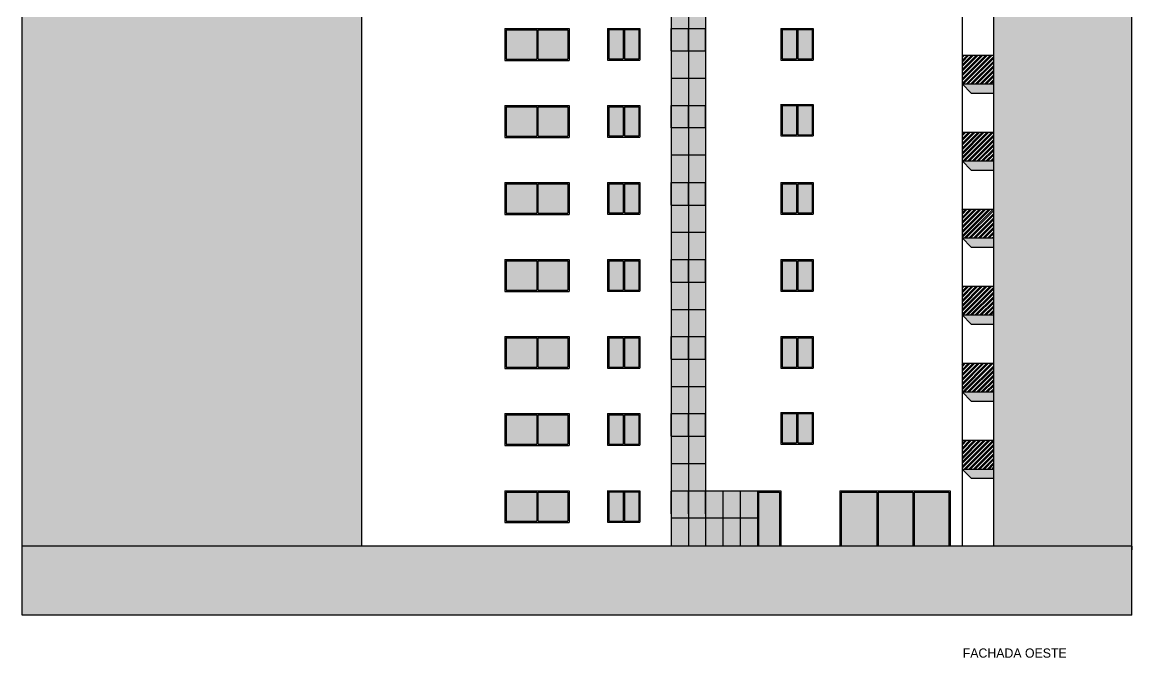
# Model space of a CAD drawing. Header units: millimetres. Extents: x 935 to 1399, y 512 to 900.
# Drawn here: x 1029.35 to 1071.85, y 644.11 to 668.45 of the extents above; entities that cross this region are included whole.
import ezdxf

# ---------------------------------------------------------------- set-up
doc = ezdxf.new("R2010")
doc.units = ezdxf.units.MM
doc.layers.add('JANELAS', color=5, linetype='Continuous')

msp = doc.modelspace()

# ---------------------------------------------------------------- hatches: boundary and pattern name
for color, points in [(254, [(1071.8536, 690.0813), (1029.3536, 690.0813), (1029.3536, 648.39536), (1042.3536, 648.39536), (1042.3536, 681.61975), (1041.1536, 681.61975), (1041.1536, 682.81975), (1042.3536, 682.81975), (1051.2186, 682.81975), (1051.2186, 683.58756), (1056.4886, 683.58756), (1056.4886, 682.81975), (1058.8036, 682.81975), (1066.5536, 682.81975), (1066.5536, 681.61975), (1066.5536, 678.98756), (1066.5536, 677.88756), (1066.5536, 676.03756), (1066.5536, 674.93756), (1066.5536, 673.08756), (1066.5536, 671.98756), (1066.5536, 670.13756), (1066.5536, 669.03756), (1066.5536, 667.18756), (1066.5536, 666.08756), (1066.5536, 664.23756), (1066.5536, 663.13756), (1066.5536, 661.28756), (1066.5536, 660.18756), (1066.5536, 658.33756), (1066.5536, 657.23756), (1066.5536, 655.38756), (1066.5536, 654.28756), (1066.5536, 652.43756), (1066.5536, 651.33756), (1066.5536, 648.39536), (1071.8536, 648.39536)]), (253, [(1071.8536, 648.39536), (1029.3536, 648.39536), (1029.3536, 645.73756), (1071.8536, 645.73756)])]:
    msp.add_hatch(color=color).paths.add_polyline_path(points)
h = msp.add_hatch(color=254)
h.paths.add_polyline_path([(1049.0621, 679.95756), (1047.8886, 679.95756), (1047.8886, 678.83756), (1049.0621, 678.83756)])
h.paths.add_polyline_path([(1050.25321, 679.95756), (1049.1071, 679.95756), (1049.1071, 678.83756), (1050.25321, 678.83756)])
h.paths.add_polyline_path([(1052.36786, 679.96256), (1051.81986, 679.96256), (1051.81986, 678.84256), (1052.36786, 678.84256)])
h.paths.add_polyline_path([(1052.96586, 679.96256), (1052.41786, 679.96256), (1052.41786, 678.84256), (1052.96586, 678.84256)])
h.paths.add_polyline_path([(1054.87086, 680.00756), (1054.21086, 680.00756), (1054.21086, 679.14756), (1054.87086, 679.14756)])
h.paths.add_polyline_path([(1055.53086, 680.00756), (1054.87086, 680.00756), (1054.87086, 679.14756), (1055.53086, 679.14756)])
h.paths.add_polyline_path([(1054.87086, 679.14756), (1054.21086, 679.14756), (1054.21086, 678.10256), (1054.87086, 678.10256)])
h.paths.add_polyline_path([(1055.53086, 679.14756), (1054.87086, 679.14756), (1054.87086, 678.10256), (1055.53086, 678.10256)])
h.paths.add_polyline_path([(1054.87086, 678.10256), (1054.21086, 678.10256), (1054.21086, 677.05756), (1054.87086, 677.05756)])
h.paths.add_polyline_path([(1055.53086, 678.10256), (1054.87086, 678.10256), (1054.87086, 677.05756), (1055.53086, 677.05756)])
h.paths.add_polyline_path([(1054.87086, 677.05756), (1054.21086, 677.05756), (1054.21086, 676.19756), (1054.87086, 676.19756)])
h.paths.add_polyline_path([(1055.53086, 677.05756), (1054.87086, 677.05756), (1054.87086, 676.19756), (1055.53086, 676.19756)])
h.paths.add_polyline_path([(1054.87086, 676.19756), (1054.21086, 676.19756), (1054.21086, 675.15256), (1054.87086, 675.15256)])
h.paths.add_polyline_path([(1055.53086, 676.19756), (1054.87086, 676.19756), (1054.87086, 675.15256), (1055.53086, 675.15256)])
h.paths.add_polyline_path([(1054.87086, 675.15256), (1054.21086, 675.15256), (1054.21086, 674.10756), (1054.87086, 674.10756)])
h.paths.add_polyline_path([(1055.53086, 675.15256), (1054.87086, 675.15256), (1054.87086, 674.10756), (1055.53086, 674.10756)])
h.paths.add_polyline_path([(1054.87086, 674.10756), (1054.21086, 674.10756), (1054.21086, 673.24756), (1054.87086, 673.24756)])
h.paths.add_polyline_path([(1055.53086, 674.10756), (1054.87086, 674.10756), (1054.87086, 673.24756), (1055.53086, 673.24756)])
h.paths.add_polyline_path([(1054.87086, 673.24756), (1054.21086, 673.24756), (1054.21086, 672.20756), (1054.87086, 672.20756)])
h.paths.add_polyline_path([(1055.53086, 673.24756), (1054.87086, 673.24756), (1054.87086, 672.20756), (1055.53086, 672.20756)])
h.paths.add_polyline_path([(1054.87086, 672.20756), (1054.21086, 672.20756), (1054.21086, 671.15756), (1054.87086, 671.15756)])
h.paths.add_polyline_path([(1055.53086, 672.20756), (1054.87086, 672.20756), (1054.87086, 671.15756), (1055.53086, 671.15756)])
h.paths.add_polyline_path([(1054.87086, 671.15756), (1054.21086, 671.15756), (1054.21086, 670.29756), (1054.87086, 670.29756)])
h.paths.add_polyline_path([(1055.53086, 671.15756), (1054.87086, 671.15756), (1054.87086, 670.29756), (1055.53086, 670.29756)])
h.paths.add_polyline_path([(1054.87086, 670.29756), (1054.21086, 670.29756), (1054.21086, 669.25256), (1054.87086, 669.25256)])
h.paths.add_polyline_path([(1055.53086, 670.29756), (1054.87086, 670.29756), (1054.87086, 669.25256), (1055.53086, 669.25256)])
h.paths.add_polyline_path([(1054.87086, 669.25256), (1054.21086, 669.25256), (1054.21086, 668.20756), (1054.87086, 668.20756)])
h.paths.add_polyline_path([(1055.53086, 669.25256), (1054.87086, 669.25256), (1054.87086, 668.20756), (1055.53086, 668.20756)])
h.paths.add_polyline_path([(1054.87086, 668.20756), (1054.21086, 668.20756), (1054.21086, 667.34756), (1054.87086, 667.34756)])
h.paths.add_polyline_path([(1055.53086, 668.20756), (1054.87086, 668.20756), (1054.87086, 667.34756), (1055.53086, 667.34756)])
h.paths.add_polyline_path([(1054.87086, 667.34756), (1054.21086, 667.34756), (1054.21086, 666.30256), (1054.87086, 666.30256)])
h.paths.add_polyline_path([(1055.53086, 667.34756), (1054.87086, 667.34756), (1054.87086, 666.30256), (1055.53086, 666.30256)])
h.paths.add_polyline_path([(1054.87086, 666.30256), (1054.21086, 666.30256), (1054.21086, 665.25756), (1054.87086, 665.25756)])
h.paths.add_polyline_path([(1055.53086, 666.30256), (1054.87086, 666.30256), (1054.87086, 665.25756), (1055.53086, 665.25756)])
h.paths.add_polyline_path([(1054.87086, 665.25756), (1054.21086, 665.25756), (1054.21086, 664.39756), (1054.87086, 664.39756)])
h.paths.add_polyline_path([(1055.53086, 665.25756), (1054.87086, 665.25756), (1054.87086, 664.39756), (1055.53086, 664.39756)])
h.paths.add_polyline_path([(1054.87086, 664.39756), (1054.21086, 664.39756), (1054.21086, 663.35256), (1054.87086, 663.35256)])
h.paths.add_polyline_path([(1055.53086, 664.39756), (1054.87086, 664.39756), (1054.87086, 663.35256), (1055.53086, 663.35256)])
h.paths.add_polyline_path([(1054.87086, 663.35256), (1054.21086, 663.35256), (1054.21086, 662.30756), (1054.87086, 662.30756)])
h.paths.add_polyline_path([(1055.53086, 663.35256), (1054.87086, 663.35256), (1054.87086, 662.30756), (1055.53086, 662.30756)])
h.paths.add_polyline_path([(1054.87086, 662.30756), (1054.21086, 662.30756), (1054.21086, 661.44756), (1054.87086, 661.44756)])
h.paths.add_polyline_path([(1055.53086, 662.30756), (1054.87086, 662.30756), (1054.87086, 661.44756), (1055.53086, 661.44756)])
h.paths.add_polyline_path([(1054.87086, 661.44756), (1054.21086, 661.44756), (1054.21086, 660.40256), (1054.87086, 660.40256)])
h.paths.add_polyline_path([(1055.53086, 661.44756), (1054.87086, 661.44756), (1054.87086, 660.40256), (1055.53086, 660.40256)])
h.paths.add_polyline_path([(1054.87086, 660.40256), (1054.21086, 660.40256), (1054.21086, 659.35756), (1054.87086, 659.35756)])
h.paths.add_polyline_path([(1055.53086, 660.40256), (1054.87086, 660.40256), (1054.87086, 659.35756), (1055.53086, 659.35756)])
h.paths.add_polyline_path([(1054.87086, 659.35756), (1054.21086, 659.35756), (1054.21086, 658.49756), (1054.87086, 658.49756)])
h.paths.add_polyline_path([(1055.53086, 659.35756), (1054.87086, 659.35756), (1054.87086, 658.49756), (1055.53086, 658.49756)])
h.paths.add_polyline_path([(1054.87086, 658.49756), (1054.21086, 658.49756), (1054.21086, 657.45256), (1054.87086, 657.45256)])
h.paths.add_polyline_path([(1055.53086, 658.49756), (1054.87086, 658.49756), (1054.87086, 657.45256), (1055.53086, 657.45256)])
h.paths.add_polyline_path([(1054.87086, 657.45256), (1054.21086, 657.45256), (1054.21086, 656.40756), (1054.87086, 656.40756)])
h.paths.add_polyline_path([(1055.53086, 657.45256), (1054.87086, 657.45256), (1054.87086, 656.40756), (1055.53086, 656.40756)])
h.paths.add_polyline_path([(1054.87086, 656.40756), (1054.21086, 656.40756), (1054.21086, 655.54756), (1054.87086, 655.54756)])
h.paths.add_polyline_path([(1055.53086, 656.40756), (1054.87086, 656.40756), (1054.87086, 655.54756), (1055.53086, 655.54756)])
h.paths.add_polyline_path([(1054.87086, 655.54756), (1054.21086, 655.54756), (1054.21086, 654.50256), (1054.87086, 654.50256)])
h.paths.add_polyline_path([(1055.53086, 655.54756), (1054.87086, 655.54756), (1054.87086, 654.50256), (1055.53086, 654.50256)])
h.paths.add_polyline_path([(1054.87086, 654.50256), (1054.21086, 654.50256), (1054.21086, 653.45756), (1054.87086, 653.45756)])
h.paths.add_polyline_path([(1055.53086, 654.50256), (1054.87086, 654.50256), (1054.87086, 653.45756), (1055.53086, 653.45756)])
h.paths.add_polyline_path([(1054.87086, 653.45756), (1054.21086, 653.45756), (1054.21086, 652.59756), (1054.87086, 652.59756)])
h.paths.add_polyline_path([(1055.53086, 653.45756), (1054.87086, 653.45756), (1054.87086, 652.59756), (1055.53086, 652.59756)])
h.paths.add_polyline_path([(1054.87086, 652.59756), (1054.21086, 652.59756), (1054.21086, 651.55256), (1054.87086, 651.55256)])
h.paths.add_polyline_path([(1055.53086, 652.59756), (1054.87086, 652.59756), (1054.87086, 651.55256), (1055.53086, 651.55256)])
h.paths.add_polyline_path([(1054.87086, 651.55256), (1054.21086, 651.55256), (1054.21086, 650.50756), (1054.87086, 650.50756)])
h.paths.add_polyline_path([(1055.53086, 651.55256), (1054.87086, 651.55256), (1054.87086, 650.50756), (1055.53086, 650.50756)])
h.paths.add_polyline_path([(1054.87086, 650.50756), (1054.21086, 650.50756), (1054.21086, 649.46256), (1054.87086, 649.46256)])
h.paths.add_polyline_path([(1055.53086, 650.50756), (1054.87086, 650.50756), (1054.87086, 649.46256), (1055.53086, 649.46256)])
h.paths.add_polyline_path([(1054.87086, 649.46256), (1054.21086, 649.46256), (1054.21086, 648.39536), (1054.87086, 648.39536)])
h.paths.add_polyline_path([(1055.53086, 649.46256), (1054.87086, 649.46256), (1054.87086, 648.39536), (1055.53086, 648.39536)])
h.paths.add_polyline_path([(1056.19086, 650.50756), (1055.53086, 650.50756), (1055.53086, 649.46256), (1056.19086, 649.46256)])
h.paths.add_polyline_path([(1056.85086, 650.50756), (1056.19086, 650.50756), (1056.19086, 649.46256), (1056.85086, 649.46256)])
h.paths.add_polyline_path([(1057.51086, 650.50756), (1056.85086, 650.50756), (1056.85086, 649.46256), (1057.51086, 649.46256)])
h.paths.add_polyline_path([(1057.51086, 649.46256), (1056.85086, 649.46256), (1056.85086, 648.39536), (1057.51086, 648.39536)])
h.paths.add_polyline_path([(1056.85086, 649.46256), (1056.19086, 649.46256), (1056.19086, 648.39536), (1056.85086, 648.39536)])
h.paths.add_polyline_path([(1056.19086, 649.46256), (1055.53086, 649.46256), (1055.53086, 648.39536), (1056.19086, 648.39536)])
h.paths.add_polyline_path([(1058.36086, 650.45756), (1057.56086, 650.45756), (1057.56086, 648.39536), (1058.36086, 648.39536)])
h.paths.add_polyline_path([(1059.00886, 653.45756), (1058.46086, 653.45756), (1058.46086, 652.33756), (1059.00886, 652.33756)])
h.paths.add_polyline_path([(1059.60686, 653.45756), (1059.05886, 653.45756), (1059.05886, 652.33756), (1059.60686, 652.33756)])
h.paths.add_polyline_path([(1059.00886, 656.36256), (1058.46086, 656.36256), (1058.46086, 655.24256), (1059.00886, 655.24256)])
h.paths.add_polyline_path([(1059.60686, 656.36256), (1059.05886, 656.36256), (1059.05886, 655.24256), (1059.60686, 655.24256)])
h.paths.add_polyline_path([(1059.00886, 659.31256), (1058.46086, 659.31256), (1058.46086, 658.19256), (1059.00886, 658.19256)])
h.paths.add_polyline_path([(1059.60686, 659.31256), (1059.05886, 659.31256), (1059.05886, 658.19256), (1059.60686, 658.19256)])
h.paths.add_polyline_path([(1059.00886, 662.26256), (1058.46086, 662.26256), (1058.46086, 661.14256), (1059.00886, 661.14256)])
h.paths.add_polyline_path([(1059.60686, 662.26256), (1059.05886, 662.26256), (1059.05886, 661.14256), (1059.60686, 661.14256)])
h.paths.add_polyline_path([(1059.00886, 665.25756), (1058.46086, 665.25756), (1058.46086, 664.13756), (1059.00886, 664.13756)])
h.paths.add_polyline_path([(1059.60686, 665.25756), (1059.05886, 665.25756), (1059.05886, 664.13756), (1059.60686, 664.13756)])
h.paths.add_polyline_path([(1059.00886, 668.16256), (1058.46086, 668.16256), (1058.46086, 667.04256), (1059.00886, 667.04256)])
h.paths.add_polyline_path([(1059.60686, 668.16256), (1059.05886, 668.16256), (1059.05886, 667.04256), (1059.60686, 667.04256)])
h.paths.add_polyline_path([(1059.00886, 671.11256), (1058.46086, 671.11256), (1058.46086, 669.99256), (1059.00886, 669.99256)])
h.paths.add_polyline_path([(1059.60686, 671.11256), (1059.05886, 671.11256), (1059.05886, 669.99256), (1059.60686, 669.99256)])
h.paths.add_polyline_path([(1059.00886, 674.06256), (1058.46086, 674.06256), (1058.46086, 672.94256), (1059.00886, 672.94256)])
h.paths.add_polyline_path([(1059.60686, 674.06256), (1059.05886, 674.06256), (1059.05886, 672.94256), (1059.60686, 672.94256)])
h.paths.add_polyline_path([(1059.00886, 677.01256), (1058.46086, 677.01256), (1058.46086, 675.89256), (1059.00886, 675.89256)])
h.paths.add_polyline_path([(1059.60686, 677.01256), (1059.05886, 677.01256), (1059.05886, 675.89256), (1059.60686, 675.89256)])
h.paths.add_polyline_path([(1059.00886, 679.96256), (1058.46086, 679.96256), (1058.46086, 678.84256), (1059.00886, 678.84256)])
h.paths.add_polyline_path([(1059.60686, 679.96256), (1059.05886, 679.96256), (1059.05886, 678.84256), (1059.60686, 678.84256)])
h.paths.add_polyline_path([(1049.0621, 677.00756), (1047.8886, 677.00756), (1047.8886, 675.88756), (1049.0621, 675.88756)])
h.paths.add_polyline_path([(1050.25321, 677.00756), (1049.1071, 677.00756), (1049.1071, 675.88756), (1050.25321, 675.88756)])
h.paths.add_polyline_path([(1049.0621, 674.05756), (1047.8886, 674.05756), (1047.8886, 672.93756), (1049.0621, 672.93756)])
h.paths.add_polyline_path([(1050.25321, 674.05756), (1049.1071, 674.05756), (1049.1071, 672.93756), (1050.25321, 672.93756)])
h.paths.add_polyline_path([(1049.0621, 671.10756), (1047.8886, 671.10756), (1047.8886, 669.98756), (1049.0621, 669.98756)])
h.paths.add_polyline_path([(1050.25321, 671.10756), (1049.1071, 671.10756), (1049.1071, 669.98756), (1050.25321, 669.98756)])
h.paths.add_polyline_path([(1049.0621, 668.15756), (1047.8886, 668.15756), (1047.8886, 667.03756), (1049.0621, 667.03756)])
h.paths.add_polyline_path([(1050.25321, 668.15756), (1049.1071, 668.15756), (1049.1071, 667.03756), (1050.25321, 667.03756)])
h.paths.add_polyline_path([(1049.0621, 665.20756), (1047.8886, 665.20756), (1047.8886, 664.08756), (1049.0621, 664.08756)])
h.paths.add_polyline_path([(1050.25321, 665.20756), (1049.1071, 665.20756), (1049.1071, 664.08756), (1050.25321, 664.08756)])
h.paths.add_polyline_path([(1049.0621, 662.25756), (1047.8886, 662.25756), (1047.8886, 661.13756), (1049.0621, 661.13756)])
h.paths.add_polyline_path([(1050.25321, 662.25756), (1049.1071, 662.25756), (1049.1071, 661.13756), (1050.25321, 661.13756)])
h.paths.add_polyline_path([(1049.0621, 659.30756), (1047.8886, 659.30756), (1047.8886, 658.18756), (1049.0621, 658.18756)])
h.paths.add_polyline_path([(1050.25321, 659.30756), (1049.1071, 659.30756), (1049.1071, 658.18756), (1050.25321, 658.18756)])
h.paths.add_polyline_path([(1049.0621, 656.35756), (1047.8886, 656.35756), (1047.8886, 655.23756), (1049.0621, 655.23756)])
h.paths.add_polyline_path([(1050.25321, 656.35756), (1049.1071, 656.35756), (1049.1071, 655.23756), (1050.25321, 655.23756)])
h.paths.add_polyline_path([(1049.0621, 653.40756), (1047.8886, 653.40756), (1047.8886, 652.28756), (1049.0621, 652.28756)])
h.paths.add_polyline_path([(1050.25321, 653.40756), (1049.1071, 653.40756), (1049.1071, 652.28756), (1050.25321, 652.28756)])
h.paths.add_polyline_path([(1049.0621, 650.45756), (1047.8886, 650.45756), (1047.8886, 649.33756), (1049.0621, 649.33756)])
h.paths.add_polyline_path([(1050.25321, 650.45756), (1049.1071, 650.45756), (1049.1071, 649.33756), (1050.25321, 649.33756)])
h.paths.add_polyline_path([(1052.36786, 650.46256), (1051.81986, 650.46256), (1051.81986, 649.34256), (1052.36786, 649.34256)])
h.paths.add_polyline_path([(1052.96586, 650.46256), (1052.41786, 650.46256), (1052.41786, 649.34256), (1052.96586, 649.34256)])
h.paths.add_polyline_path([(1052.36786, 653.41256), (1051.81986, 653.41256), (1051.81986, 652.29256), (1052.36786, 652.29256)])
h.paths.add_polyline_path([(1052.96586, 653.41256), (1052.41786, 653.41256), (1052.41786, 652.29256), (1052.96586, 652.29256)])
h.paths.add_polyline_path([(1052.36786, 656.36256), (1051.81986, 656.36256), (1051.81986, 655.24256), (1052.36786, 655.24256)])
h.paths.add_polyline_path([(1052.96586, 656.36256), (1052.41786, 656.36256), (1052.41786, 655.24256), (1052.96586, 655.24256)])
h.paths.add_polyline_path([(1052.36786, 659.31256), (1051.81986, 659.31256), (1051.81986, 658.19256), (1052.36786, 658.19256)])
h.paths.add_polyline_path([(1052.96586, 659.31256), (1052.41786, 659.31256), (1052.41786, 658.19256), (1052.96586, 658.19256)])
h.paths.add_polyline_path([(1052.36786, 662.26256), (1051.81986, 662.26256), (1051.81986, 661.14256), (1052.36786, 661.14256)])
h.paths.add_polyline_path([(1052.96586, 662.26256), (1052.41786, 662.26256), (1052.41786, 661.14256), (1052.96586, 661.14256)])
h.paths.add_polyline_path([(1052.36786, 665.21256), (1051.81986, 665.21256), (1051.81986, 664.09256), (1052.36786, 664.09256)])
h.paths.add_polyline_path([(1052.96586, 665.21256), (1052.41786, 665.21256), (1052.41786, 664.09256), (1052.96586, 664.09256)])
h.paths.add_polyline_path([(1052.36786, 668.16256), (1051.81986, 668.16256), (1051.81986, 667.04256), (1052.36786, 667.04256)])
h.paths.add_polyline_path([(1052.96586, 668.16256), (1052.41786, 668.16256), (1052.41786, 667.04256), (1052.96586, 667.04256)])
h.paths.add_polyline_path([(1052.36786, 671.11256), (1051.81986, 671.11256), (1051.81986, 669.99256), (1052.36786, 669.99256)])
h.paths.add_polyline_path([(1052.96586, 671.11256), (1052.41786, 671.11256), (1052.41786, 669.99256), (1052.96586, 669.99256)])
h.paths.add_polyline_path([(1052.36786, 674.06256), (1051.81986, 674.06256), (1051.81986, 672.94256), (1052.36786, 672.94256)])
h.paths.add_polyline_path([(1052.96586, 674.06256), (1052.41786, 674.06256), (1052.41786, 672.94256), (1052.96586, 672.94256)])
h.paths.add_polyline_path([(1052.36786, 677.01256), (1051.81986, 677.01256), (1051.81986, 675.89256), (1052.36786, 675.89256)])
h.paths.add_polyline_path([(1052.96586, 677.01256), (1052.41786, 677.01256), (1052.41786, 675.89256), (1052.96586, 675.89256)])
h = msp.add_hatch()
h.set_pattern_fill('STEEL', color=6, style=0)
h.set_pattern_definition([(45, (1566.02895, 455.18879), (-0.088388348, 0.088388348), []), (45, (1566.02895, 455.25129), (-0.088388348, 0.088388348), [])])
h.paths.add_polyline_path([(1066.5536, 678.98756), (1065.3536, 678.98756), (1065.3536, 677.88756), (1066.5536, 677.88756)])
h.paths.add_polyline_path([(1066.5536, 676.03756), (1065.3536, 676.03756), (1065.3536, 674.93756), (1066.5536, 674.93756)])
h.paths.add_polyline_path([(1066.5536, 673.08756), (1065.3536, 673.08756), (1065.3536, 671.98756), (1066.5536, 671.98756)])
h.paths.add_polyline_path([(1066.5536, 670.13756), (1065.3536, 670.13756), (1065.3536, 669.03756), (1066.5536, 669.03756)])
h.paths.add_polyline_path([(1066.5536, 667.18756), (1065.3536, 667.18756), (1065.3536, 666.08756), (1066.5536, 666.08756)])
h.paths.add_polyline_path([(1066.5536, 664.23756), (1065.3536, 664.23756), (1065.3536, 663.13756), (1066.5536, 663.13756)])
h.paths.add_polyline_path([(1066.5536, 661.28756), (1065.3536, 661.28756), (1065.3536, 660.18756), (1066.5536, 660.18756)])
h.paths.add_polyline_path([(1066.5536, 658.33756), (1065.3536, 658.33756), (1065.3536, 657.23756), (1066.5536, 657.23756)])
h.paths.add_polyline_path([(1066.5536, 655.38756), (1065.3536, 655.38756), (1065.3536, 654.28756), (1066.5536, 654.28756)])
h.paths.add_polyline_path([(1066.5536, 652.43756), (1065.3536, 652.43756), (1065.3536, 651.33756), (1066.5536, 651.33756)])
h = msp.add_hatch(color=253)
h.paths.add_polyline_path([(1066.5536, 660.18756), (1065.3536, 660.18756), (1065.70715, 659.834), (1066.5536, 659.834)])
h.paths.add_polyline_path([(1066.5536, 663.13756), (1065.3536, 663.13756), (1065.70715, 662.784), (1066.5536, 662.784)])
h.paths.add_polyline_path([(1066.5536, 666.08756), (1065.3536, 666.08756), (1065.70715, 665.734), (1066.5536, 665.734)])
h = msp.add_hatch(color=253)
h.paths.add_polyline_path([(1066.5536, 651.33756), (1065.3536, 651.33756), (1065.70715, 650.984), (1066.5536, 650.984)])
h.paths.add_polyline_path([(1066.5536, 654.28756), (1065.3536, 654.28756), (1065.70715, 653.934), (1066.5536, 653.934)])
h.paths.add_polyline_path([(1066.5536, 657.23756), (1065.3536, 657.23756), (1065.70715, 656.884), (1066.5536, 656.884)])
h = msp.add_hatch(color=254)
h.paths.add_polyline_path([(1062.0919, 650.45756), (1060.71556, 650.45756), (1060.71556, 648.39537), (1062.0919, 648.39537)])
h.paths.add_polyline_path([(1063.46823, 650.45756), (1062.1419, 650.45756), (1062.1419, 648.39537), (1063.46823, 648.39537)])
h.paths.add_polyline_path([(1064.8446, 650.45756), (1063.51823, 650.45756), (1063.51823, 648.39537), (1064.8446, 648.39537)])

# ---------------------------------------------------------------- linework, layer by layer
at = {"color": 254}
for p, q in [((1029.3536, 645.73756), (1029.3536, 690.0813)), ((1071.8536, 645.73756), (1071.8536, 690.0813)), ((1071.8536, 645.73756), (1029.3536, 645.73756)), ((1071.8536, 645.73756), (1029.3536, 645.73756))]:
    msp.add_line(p, q, dxfattribs=at)
at = {"color": 6}
for p, q in [((1042.3536, 681.61975), (1042.3536, 648.39536)), ((1042.3536, 681.61975), (1042.3536, 648.39536)), ((1065.3536, 681.61975), (1065.3536, 648.38756)), ((1065.3536, 681.61975), (1065.3536, 648.38756)), ((1065.3536, 667.18756), (1066.5536, 667.18756)), ((1065.3536, 667.18756), (1066.5536, 667.18756)), ((1066.5536, 667.18756), (1066.5536, 666.08756)), ((1066.5536, 667.18756), (1066.5536, 666.08756)), ((1065.3536, 666.08756), (1066.5536, 666.08756)), ((1065.3536, 666.08756), (1066.5536, 666.08756)), ((1065.3536, 664.23756), (1066.5536, 664.23756)), ((1065.3536, 664.23756), (1066.5536, 664.23756)), ((1066.5536, 664.23756), (1066.5536, 663.13756)), ((1066.5536, 664.23756), (1066.5536, 663.13756)), ((1065.3536, 663.13756), (1066.5536, 663.13756)), ((1065.3536, 663.13756), (1066.5536, 663.13756)), ((1065.3536, 661.28756), (1066.5536, 661.28756)), ((1065.3536, 661.28756), (1066.5536, 661.28756)), ((1066.5536, 661.28756), (1066.5536, 660.18756)), ((1066.5536, 661.28756), (1066.5536, 660.18756)), ((1065.3536, 660.18756), (1066.5536, 660.18756)), ((1065.3536, 660.18756), (1066.5536, 660.18756)), ((1065.3536, 658.33756), (1066.5536, 658.33756)), ((1065.3536, 658.33756), (1066.5536, 658.33756)), ((1066.5536, 658.33756), (1066.5536, 657.23756)), ((1066.5536, 658.33756), (1066.5536, 657.23756)), ((1065.3536, 657.23756), (1066.5536, 657.23756)), ((1065.3536, 657.23756), (1066.5536, 657.23756)), ((1065.3536, 655.38756), (1066.5536, 655.38756)), ((1065.3536, 655.38756), (1066.5536, 655.38756)), ((1066.5536, 655.38756), (1066.5536, 654.28756)), ((1066.5536, 655.38756), (1066.5536, 654.28756)), ((1065.3536, 654.28756), (1066.5536, 654.28756)), ((1065.3536, 654.28756), (1066.5536, 654.28756)), ((1065.3536, 652.43756), (1066.5536, 652.43756)), ((1065.3536, 652.43756), (1066.5536, 652.43756)), ((1066.5536, 652.43756), (1066.5536, 651.33756)), ((1066.5536, 652.43756), (1066.5536, 651.33756)), ((1065.3536, 651.33756), (1066.5536, 651.33756)), ((1065.3536, 651.33756), (1066.5536, 651.33756)), ((1029.3536, 648.39536), (1071.8536, 648.39536)), ((1066.5536, 648.39536), (1066.5536, 648.38756)), ((1066.5536, 648.39536), (1066.5536, 648.38756)), ((1071.8536, 648.38756), (1071.8536, 648.23756)), ((1071.8536, 648.38756), (1071.8536, 648.23756))]:
    msp.add_line(p, q, dxfattribs=at)
at = {"color": 1}
for p, q in [((1054.21086, 680.00756), (1054.21086, 650.48756)), ((1054.87086, 680.00756), (1054.87086, 650.48756)), ((1054.87086, 680.00756), (1054.87086, 650.48756)), ((1055.53086, 680.00756), (1055.53086, 650.48756)), ((1066.5536, 669.03756), (1066.5536, 667.18756)), ((1066.5536, 669.03756), (1066.5536, 667.18756)), ((1047.8436, 668.20756), (1049.75921, 668.20756)), ((1047.8436, 668.20756), (1049.75921, 668.20756)), ((1047.8436, 668.20756), (1049.75921, 668.20756)), ((1047.8436, 668.20756), (1049.75921, 668.20756)), ((1047.8436, 668.20756), (1049.75921, 668.20756)), ((1047.8436, 668.20756), (1049.75921, 668.20756)), ((1047.8436, 668.20756), (1049.75921, 668.20756)), ((1047.8436, 668.20756), (1049.75921, 668.20756)), ((1047.8436, 668.20756), (1050.30321, 668.20756)), ((1047.8436, 668.20756), (1047.8436, 666.98756)), ((1047.8886, 668.15756), (1047.8886, 667.03756)), ((1047.8886, 668.15756), (1049.0621, 668.15756)), ((1049.0621, 668.15756), (1049.0621, 667.03756)), ((1049.1071, 668.15756), (1049.1071, 667.03756)), ((1049.1071, 668.15756), (1050.25321, 668.15756)), ((1050.25321, 668.15756), (1050.25321, 667.03756)), ((1050.30321, 668.20756), (1050.30321, 666.98756)), ((1051.76986, 668.21256), (1051.76986, 666.99756)), ((1051.76986, 668.20756), (1053.01086, 668.20756)), ((1051.81986, 668.16256), (1052.36786, 668.16256)), ((1051.81986, 668.16256), (1051.81986, 667.04256)), ((1052.36786, 668.16256), (1052.36786, 667.04256)), ((1052.41786, 668.16256), (1052.41786, 667.04256)), ((1052.41786, 668.16256), (1052.96586, 668.16256)), ((1052.96586, 668.16256), (1052.96586, 667.04256)), ((1053.01086, 668.20756), (1053.01086, 667.04256)), ((1054.21086, 668.20756), (1054.87086, 668.20756)), ((1054.87086, 668.20756), (1055.53086, 668.20756)), ((1058.41086, 668.21256), (1058.41086, 666.99756)), ((1058.41086, 668.20756), (1059.65186, 668.20756)), ((1058.46086, 668.16256), (1059.00886, 668.16256)), ((1058.46086, 668.16256), (1058.46086, 667.04256)), ((1059.00886, 668.16256), (1059.00886, 667.04256)), ((1059.05886, 668.16256), (1059.05886, 667.04256)), ((1059.05886, 668.16256), (1059.60686, 668.16256)), ((1059.60686, 668.16256), (1059.60686, 667.04256)), ((1059.65186, 668.20756), (1059.65186, 667.04256)), ((1054.21086, 667.34756), (1054.87086, 667.34756)), ((1054.87086, 667.34756), (1055.53086, 667.34756)), ((1047.8436, 666.98756), (1050.30321, 666.98756)), ((1047.8886, 667.03756), (1049.0621, 667.03756)), ((1049.1071, 667.03756), (1050.25321, 667.03756)), ((1051.76986, 666.99756), (1053.01086, 666.99756)), ((1051.81986, 667.04256), (1052.36786, 667.04256)), ((1052.41786, 667.04256), (1052.96586, 667.04256)), ((1053.01086, 667.04256), (1053.01086, 666.99756)), ((1058.41086, 666.99756), (1059.65186, 666.99756)), ((1058.46086, 667.04256), (1059.00886, 667.04256)), ((1059.05886, 667.04256), (1059.60686, 667.04256)), ((1059.65186, 667.04256), (1059.65186, 666.99756)), ((1054.21086, 666.30256), (1054.87086, 666.30256)), ((1054.87086, 666.30256), (1055.53086, 666.30256)), ((1066.5536, 666.08756), (1066.5536, 664.23756)), ((1066.5536, 666.08756), (1066.5536, 664.23756)), ((1047.8436, 665.25756), (1049.75921, 665.25756)), ((1047.8436, 665.25756), (1049.75921, 665.25756)), ((1047.8436, 665.25756), (1049.75921, 665.25756)), ((1047.8436, 665.25756), (1049.75921, 665.25756)), ((1047.8436, 665.25756), (1049.75921, 665.25756)), ((1047.8436, 665.25756), (1049.75921, 665.25756)), ((1047.8436, 665.25756), (1049.75921, 665.25756)), ((1047.8436, 665.25756), (1049.75921, 665.25756)), ((1047.8436, 665.25756), (1049.75921, 665.25756)), ((1047.8436, 665.25756), (1049.75921, 665.25756)), ((1047.8436, 665.25756), (1049.75921, 665.25756)), ((1047.8436, 665.25756), (1049.75921, 665.25756)), ((1047.8436, 665.25756), (1050.30321, 665.25756)), ((1047.8436, 665.25756), (1047.8436, 664.03756)), ((1047.8886, 665.20756), (1047.8886, 664.08756)), ((1047.8886, 665.20756), (1049.0621, 665.20756)), ((1049.0621, 665.20756), (1049.0621, 664.08756)), ((1049.1071, 665.20756), (1049.1071, 664.08756)), ((1049.1071, 665.20756), (1050.25321, 665.20756)), ((1050.25321, 665.20756), (1050.25321, 664.08756)), ((1050.30321, 665.25756), (1050.30321, 664.03756)), ((1051.76986, 665.26256), (1051.76986, 664.04756)), ((1051.76986, 665.25756), (1053.01086, 665.25756)), ((1051.81986, 665.21256), (1052.36786, 665.21256)), ((1051.81986, 665.21256), (1051.81986, 664.09256)), ((1052.36786, 665.21256), (1052.36786, 664.09256)), ((1052.41786, 665.21256), (1052.41786, 664.09256)), ((1052.41786, 665.21256), (1052.96586, 665.21256)), ((1052.96586, 665.21256), (1052.96586, 664.09256)), ((1053.01086, 665.25756), (1053.01086, 664.09256)), ((1054.21086, 665.25756), (1054.87086, 665.25756)), ((1054.87086, 665.25756), (1055.53086, 665.25756)), ((1058.41086, 665.30756), (1058.41086, 664.09256)), ((1058.41086, 665.30256), (1059.65186, 665.30256)), ((1058.46086, 665.25756), (1059.00886, 665.25756)), ((1058.46086, 665.25756), (1058.46086, 664.13756)), ((1059.00886, 665.25756), (1059.00886, 664.13756)), ((1059.05886, 665.25756), (1059.05886, 664.13756)), ((1059.05886, 665.25756), (1059.60686, 665.25756)), ((1059.60686, 665.25756), (1059.60686, 664.13756)), ((1059.65186, 665.30256), (1059.65186, 664.13756)), ((1055.53086, 664.39756), (1054.21086, 664.39756)), ((1047.8436, 664.03756), (1050.30321, 664.03756)), ((1047.8886, 664.08756), (1049.0621, 664.08756)), ((1049.1071, 664.08756), (1050.25321, 664.08756)), ((1051.76986, 664.04756), (1053.01086, 664.04756)), ((1051.81986, 664.09256), (1052.36786, 664.09256)), ((1052.41786, 664.09256), (1052.96586, 664.09256)), ((1053.01086, 664.09256), (1053.01086, 664.04756)), ((1058.41086, 664.09256), (1059.65186, 664.09256)), ((1058.46086, 664.13756), (1059.00886, 664.13756)), ((1059.05886, 664.13756), (1059.60686, 664.13756)), ((1059.65186, 664.13756), (1059.65186, 664.09256)), ((1055.53086, 663.35256), (1054.21086, 663.35256)), ((1066.5536, 663.13756), (1066.5536, 661.28756)), ((1066.5536, 663.13756), (1066.5536, 661.28756)), ((1047.8436, 662.30756), (1049.75921, 662.30756)), ((1047.8436, 662.30756), (1049.75921, 662.30756)), ((1047.8436, 662.30756), (1049.75921, 662.30756)), ((1047.8436, 662.30756), (1049.75921, 662.30756)), ((1047.8436, 662.30756), (1049.75921, 662.30756)), ((1047.8436, 662.30756), (1049.75921, 662.30756)), ((1047.8436, 662.30756), (1049.75921, 662.30756)), ((1047.8436, 662.30756), (1049.75921, 662.30756)), ((1047.8436, 662.30756), (1049.75921, 662.30756)), ((1047.8436, 662.30756), (1049.75921, 662.30756)), ((1047.8436, 662.30756), (1049.75921, 662.30756)), ((1047.8436, 662.30756), (1049.75921, 662.30756)), ((1047.8436, 662.30756), (1050.30321, 662.30756)), ((1047.8436, 662.30756), (1047.8436, 661.08756)), ((1047.8886, 662.25756), (1047.8886, 661.13756)), ((1047.8886, 662.25756), (1049.0621, 662.25756)), ((1049.0621, 662.25756), (1049.0621, 661.13756)), ((1049.1071, 662.25756), (1049.1071, 661.13756)), ((1049.1071, 662.25756), (1050.25321, 662.25756)), ((1050.25321, 662.25756), (1050.25321, 661.13756)), ((1050.30321, 662.30756), (1050.30321, 661.08756)), ((1051.76986, 662.31256), (1051.76986, 661.09756)), ((1051.76986, 662.30756), (1053.01086, 662.30756)), ((1051.81986, 662.26256), (1052.36786, 662.26256)), ((1051.81986, 662.26256), (1051.81986, 661.14256)), ((1052.36786, 662.26256), (1052.36786, 661.14256)), ((1052.41786, 662.26256), (1052.41786, 661.14256)), ((1052.41786, 662.26256), (1052.96586, 662.26256)), ((1052.96586, 662.26256), (1052.96586, 661.14256)), ((1053.01086, 662.30756), (1053.01086, 661.14256)), ((1054.21086, 662.30756), (1054.87086, 662.30756)), ((1054.87086, 662.30756), (1055.53086, 662.30756)), ((1058.41086, 662.31256), (1058.41086, 661.09756)), ((1058.41086, 662.30756), (1059.65186, 662.30756)), ((1058.46086, 662.26256), (1059.00886, 662.26256)), ((1058.46086, 662.26256), (1058.46086, 661.14256)), ((1059.00886, 662.26256), (1059.00886, 661.14256)), ((1059.05886, 662.26256), (1059.05886, 661.14256)), ((1059.05886, 662.26256), (1059.60686, 662.26256)), ((1059.60686, 662.26256), (1059.60686, 661.14256)), ((1059.65186, 662.30756), (1059.65186, 661.14256)), ((1054.87086, 661.44756), (1055.53086, 661.44756)), ((1047.8436, 661.08756), (1050.30321, 661.08756)), ((1047.8886, 661.13756), (1049.0621, 661.13756)), ((1049.1071, 661.13756), (1050.25321, 661.13756)), ((1051.76986, 661.09756), (1053.01086, 661.09756)), ((1051.81986, 661.14256), (1052.36786, 661.14256)), ((1052.41786, 661.14256), (1052.96586, 661.14256)), ((1053.01086, 661.14256), (1053.01086, 661.09756)), ((1058.41086, 661.09756), (1059.65186, 661.09756)), ((1058.46086, 661.14256), (1059.00886, 661.14256)), ((1059.05886, 661.14256), (1059.60686, 661.14256)), ((1059.65186, 661.14256), (1059.65186, 661.09756)), ((1054.21086, 660.40256), (1054.87086, 660.40256)), ((1054.87086, 660.40256), (1055.53086, 660.40256)), ((1066.5536, 660.18756), (1066.5536, 658.33756)), ((1066.5536, 660.18756), (1066.5536, 658.33756)), ((1047.8436, 659.35756), (1049.75921, 659.35756)), ((1047.8436, 659.35756), (1049.75921, 659.35756)), ((1047.8436, 659.35756), (1049.75921, 659.35756)), ((1047.8436, 659.35756), (1049.75921, 659.35756)), ((1047.8436, 659.35756), (1049.75921, 659.35756)), ((1047.8436, 659.35756), (1049.75921, 659.35756)), ((1047.8436, 659.35756), (1049.75921, 659.35756)), ((1047.8436, 659.35756), (1049.75921, 659.35756)), ((1047.8436, 659.35756), (1049.75921, 659.35756)), ((1047.8436, 659.35756), (1049.75921, 659.35756)), ((1047.8436, 659.35756), (1049.75921, 659.35756)), ((1047.8436, 659.35756), (1049.75921, 659.35756)), ((1047.8436, 659.35756), (1049.75921, 659.35756)), ((1047.8436, 659.35756), (1049.75921, 659.35756)), ((1047.8436, 659.35756), (1049.75921, 659.35756)), ((1047.8436, 659.35756), (1049.75921, 659.35756)), ((1047.8436, 659.35756), (1049.75921, 659.35756)), ((1047.8436, 659.35756), (1049.75921, 659.35756)), ((1047.8436, 659.35756), (1049.75921, 659.35756)), ((1047.8436, 659.35756), (1049.75921, 659.35756)), ((1047.8436, 659.35756), (1049.75921, 659.35756)), ((1047.8436, 659.35756), (1049.75921, 659.35756)), ((1047.8436, 659.35756), (1050.30321, 659.35756)), ((1047.8436, 659.35756), (1047.8436, 658.13756)), ((1047.8886, 659.30756), (1047.8886, 658.18756)), ((1047.8886, 659.30756), (1049.0621, 659.30756)), ((1049.0621, 659.30756), (1049.0621, 658.18756)), ((1049.1071, 659.30756), (1049.1071, 658.18756)), ((1049.1071, 659.30756), (1050.25321, 659.30756)), ((1050.25321, 659.30756), (1050.25321, 658.18756)), ((1050.30321, 659.35756), (1050.30321, 658.13756)), ((1051.76986, 659.36256), (1051.76986, 658.14756)), ((1051.76986, 659.35756), (1053.01086, 659.35756)), ((1051.81986, 659.31256), (1052.36786, 659.31256)), ((1051.81986, 659.31256), (1051.81986, 658.19256)), ((1052.36786, 659.31256), (1052.36786, 658.19256)), ((1052.41786, 659.31256), (1052.41786, 658.19256)), ((1052.41786, 659.31256), (1052.96586, 659.31256)), ((1052.96586, 659.31256), (1052.96586, 658.19256)), ((1053.01086, 659.35756), (1053.01086, 658.19256)), ((1054.21086, 659.35756), (1054.87086, 659.35756)), ((1054.87086, 659.35756), (1055.53086, 659.35756)), ((1058.41086, 659.36256), (1058.41086, 658.14756)), ((1058.41086, 659.35756), (1059.65186, 659.35756)), ((1058.46086, 659.31256), (1059.00886, 659.31256)), ((1058.46086, 659.31256), (1058.46086, 658.19256)), ((1059.00886, 659.31256), (1059.00886, 658.19256)), ((1059.05886, 659.31256), (1059.05886, 658.19256)), ((1059.05886, 659.31256), (1059.60686, 659.31256)), ((1059.60686, 659.31256), (1059.60686, 658.19256)), ((1059.65186, 659.35756), (1059.65186, 658.19256)), ((1054.21086, 658.49756), (1054.87086, 658.49756)), ((1054.87086, 658.49756), (1055.53086, 658.49756)), ((1047.8436, 658.13756), (1050.30321, 658.13756)), ((1047.8886, 658.18756), (1049.0621, 658.18756)), ((1049.1071, 658.18756), (1050.25321, 658.18756)), ((1051.76986, 658.14756), (1053.01086, 658.14756)), ((1051.81986, 658.19256), (1052.36786, 658.19256)), ((1052.41786, 658.19256), (1052.96586, 658.19256)), ((1053.01086, 658.19256), (1053.01086, 658.14756)), ((1058.41086, 658.14756), (1059.65186, 658.14756)), ((1058.46086, 658.19256), (1059.00886, 658.19256)), ((1059.05886, 658.19256), (1059.60686, 658.19256)), ((1059.65186, 658.19256), (1059.65186, 658.14756)), ((1054.21086, 657.45256), (1054.87086, 657.45256)), ((1054.87086, 657.45256), (1055.53086, 657.45256)), ((1066.5536, 657.23756), (1066.5536, 655.38756)), ((1066.5536, 657.23756), (1066.5536, 655.38756)), ((1047.8436, 656.40756), (1049.75921, 656.40756)), ((1047.8436, 656.40756), (1049.75921, 656.40756)), ((1047.8436, 656.40756), (1049.75921, 656.40756)), ((1047.8436, 656.40756), (1049.75921, 656.40756)), ((1047.8436, 656.40756), (1049.75921, 656.40756)), ((1047.8436, 656.40756), (1049.75921, 656.40756)), ((1047.8436, 656.40756), (1049.75921, 656.40756)), ((1047.8436, 656.40756), (1049.75921, 656.40756)), ((1047.8436, 656.40756), (1049.75921, 656.40756)), ((1047.8436, 656.40756), (1049.75921, 656.40756)), ((1047.8436, 656.40756), (1049.75921, 656.40756)), ((1047.8436, 656.40756), (1049.75921, 656.40756)), ((1047.8436, 656.40756), (1049.75921, 656.40756)), ((1047.8436, 656.40756), (1049.75921, 656.40756)), ((1047.8436, 656.40756), (1049.75921, 656.40756)), ((1047.8436, 656.40756), (1049.75921, 656.40756)), ((1047.8436, 656.40756), (1049.75921, 656.40756)), ((1047.8436, 656.40756), (1049.75921, 656.40756)), ((1047.8436, 656.40756), (1049.75921, 656.40756)), ((1047.8436, 656.40756), (1049.75921, 656.40756)), ((1047.8436, 656.40756), (1049.75921, 656.40756)), ((1047.8436, 656.40756), (1049.75921, 656.40756)), ((1047.8436, 656.40756), (1049.75921, 656.40756)), ((1047.8436, 656.40756), (1049.75921, 656.40756)), ((1047.8436, 656.40756), (1050.30321, 656.40756)), ((1047.8436, 656.40756), (1047.8436, 655.18756)), ((1047.8886, 656.35756), (1047.8886, 655.23756)), ((1047.8886, 656.35756), (1049.0621, 656.35756)), ((1049.0621, 656.35756), (1049.0621, 655.23756)), ((1049.1071, 656.35756), (1049.1071, 655.23756)), ((1049.1071, 656.35756), (1050.25321, 656.35756)), ((1050.25321, 656.35756), (1050.25321, 655.23756)), ((1050.30321, 656.40756), (1050.30321, 655.18756)), ((1051.76986, 656.41256), (1051.76986, 655.19756)), ((1051.76986, 656.40756), (1053.01086, 656.40756)), ((1051.81986, 656.36256), (1052.36786, 656.36256)), ((1051.81986, 656.36256), (1051.81986, 655.24256)), ((1052.36786, 656.36256), (1052.36786, 655.24256)), ((1052.41786, 656.36256), (1052.41786, 655.24256)), ((1052.41786, 656.36256), (1052.96586, 656.36256)), ((1052.96586, 656.36256), (1052.96586, 655.24256)), ((1053.01086, 656.40756), (1053.01086, 655.24256)), ((1054.21086, 656.40756), (1054.87086, 656.40756)), ((1054.87086, 656.40756), (1055.53086, 656.40756)), ((1058.41086, 656.41256), (1058.41086, 655.19756)), ((1058.41086, 656.40756), (1059.65186, 656.40756)), ((1058.46086, 656.36256), (1059.00886, 656.36256)), ((1058.46086, 656.36256), (1058.46086, 655.24256)), ((1059.00886, 656.36256), (1059.00886, 655.24256)), ((1059.05886, 656.36256), (1059.05886, 655.24256)), ((1059.05886, 656.36256), (1059.60686, 656.36256)), ((1059.60686, 656.36256), (1059.60686, 655.24256)), ((1059.65186, 656.40756), (1059.65186, 655.24256)), ((1054.21086, 655.54756), (1054.87086, 655.54756)), ((1054.87086, 655.54756), (1055.53086, 655.54756)), ((1047.8436, 655.18756), (1050.30321, 655.18756)), ((1047.8886, 655.23756), (1049.0621, 655.23756)), ((1049.1071, 655.23756), (1050.25321, 655.23756)), ((1051.76986, 655.19756), (1053.01086, 655.19756)), ((1051.81986, 655.24256), (1052.36786, 655.24256)), ((1052.41786, 655.24256), (1052.96586, 655.24256)), ((1053.01086, 655.24256), (1053.01086, 655.19756)), ((1058.41086, 655.19756), (1059.65186, 655.19756)), ((1058.46086, 655.24256), (1059.00886, 655.24256)), ((1059.05886, 655.24256), (1059.60686, 655.24256)), ((1059.65186, 655.24256), (1059.65186, 655.19756)), ((1054.21086, 654.50256), (1054.87086, 654.50256)), ((1054.87086, 654.50256), (1055.53086, 654.50256)), ((1066.5536, 654.28756), (1066.5536, 652.43756)), ((1066.5536, 654.28756), (1066.5536, 652.43756)), ((1047.8436, 653.45756), (1049.75921, 653.45756)), ((1047.8436, 653.45756), (1049.75921, 653.45756)), ((1047.8436, 653.45756), (1049.75921, 653.45756)), ((1047.8436, 653.45756), (1049.75921, 653.45756)), ((1047.8436, 653.45756), (1049.75921, 653.45756)), ((1047.8436, 653.45756), (1049.75921, 653.45756)), ((1047.8436, 653.45756), (1049.75921, 653.45756)), ((1047.8436, 653.45756), (1049.75921, 653.45756)), ((1047.8436, 653.45756), (1049.75921, 653.45756)), ((1047.8436, 653.45756), (1049.75921, 653.45756)), ((1047.8436, 653.45756), (1049.75921, 653.45756)), ((1047.8436, 653.45756), (1049.75921, 653.45756)), ((1047.8436, 653.45756), (1049.75921, 653.45756)), ((1047.8436, 653.45756), (1049.75921, 653.45756)), ((1047.8436, 653.45756), (1049.75921, 653.45756)), ((1047.8436, 653.45756), (1049.75921, 653.45756)), ((1047.8436, 653.45756), (1049.75921, 653.45756)), ((1047.8436, 653.45756), (1049.75921, 653.45756)), ((1047.8436, 653.45756), (1049.75921, 653.45756)), ((1047.8436, 653.45756), (1049.75921, 653.45756)), ((1047.8436, 653.45756), (1049.75921, 653.45756)), ((1047.8436, 653.45756), (1049.75921, 653.45756)), ((1047.8436, 653.45756), (1049.75921, 653.45756)), ((1047.8436, 653.45756), (1049.75921, 653.45756)), ((1047.8436, 653.45756), (1049.75921, 653.45756)), ((1047.8436, 653.45756), (1049.75921, 653.45756)), ((1047.8436, 653.45756), (1049.75921, 653.45756)), ((1047.8436, 653.45756), (1049.75921, 653.45756)), ((1047.8436, 653.45756), (1049.75921, 653.45756)), ((1047.8436, 653.45756), (1050.30321, 653.45756)), ((1047.8436, 653.45756), (1047.8436, 652.23756)), ((1047.8886, 653.40756), (1047.8886, 652.28756)), ((1047.8886, 653.40756), (1049.0621, 653.40756)), ((1049.0621, 653.40756), (1049.0621, 652.28756)), ((1049.1071, 653.40756), (1049.1071, 652.28756)), ((1049.1071, 653.40756), (1050.25321, 653.40756)), ((1050.25321, 653.40756), (1050.25321, 652.28756)), ((1050.30321, 653.45756), (1050.30321, 652.23756)), ((1051.76986, 653.46256), (1051.76986, 652.24756)), ((1051.76986, 653.45756), (1053.01086, 653.45756)), ((1051.81986, 653.41256), (1052.36786, 653.41256)), ((1051.81986, 653.41256), (1051.81986, 652.29256)), ((1052.36786, 653.41256), (1052.36786, 652.29256)), ((1052.41786, 653.41256), (1052.41786, 652.29256)), ((1052.41786, 653.41256), (1052.96586, 653.41256)), ((1052.96586, 653.41256), (1052.96586, 652.29256)), ((1053.01086, 653.45756), (1053.01086, 652.29256)), ((1058.41086, 653.50756), (1058.41086, 652.29256)), ((1058.41086, 653.50256), (1059.65186, 653.50256)), ((1058.46086, 653.45756), (1059.00886, 653.45756)), ((1058.46086, 653.45756), (1058.46086, 652.33756)), ((1059.00886, 653.45756), (1059.00886, 652.33756)), ((1059.05886, 653.45756), (1059.60686, 653.45756)), ((1059.05886, 653.45756), (1059.05886, 652.33756)), ((1059.60686, 653.45756), (1059.60686, 652.33756)), ((1059.65186, 653.50256), (1059.65186, 652.33756)), ((1054.21086, 652.59756), (1054.87086, 652.59756)), ((1054.87086, 652.59756), (1055.53086, 652.59756)), ((1047.8436, 652.23756), (1050.30321, 652.23756)), ((1047.8886, 652.28756), (1049.0621, 652.28756)), ((1049.1071, 652.28756), (1050.25321, 652.28756)), ((1051.76986, 652.24756), (1053.01086, 652.24756)), ((1051.81986, 652.29256), (1052.36786, 652.29256)), ((1052.41786, 652.29256), (1052.96586, 652.29256)), ((1053.01086, 652.29256), (1053.01086, 652.24756)), ((1058.41086, 652.29256), (1059.65186, 652.29256)), ((1058.46086, 652.33756), (1059.00886, 652.33756)), ((1059.05886, 652.33756), (1059.60686, 652.33756)), ((1059.65186, 652.33756), (1059.65186, 652.29256)), ((1054.21086, 651.55256), (1055.53086, 651.55256)), ((1066.5536, 651.33756), (1066.5536, 648.39536)), ((1066.5536, 651.33756), (1066.5536, 648.39536)), ((1047.8436, 650.50756), (1049.75921, 650.50756)), ((1047.8436, 650.50756), (1049.75921, 650.50756)), ((1047.8436, 650.50756), (1049.75921, 650.50756)), ((1047.8436, 650.50756), (1049.75921, 650.50756)), ((1047.8436, 650.50756), (1049.75921, 650.50756)), ((1047.8436, 650.50756), (1049.75921, 650.50756)), ((1047.8436, 650.50756), (1049.75921, 650.50756)), ((1047.8436, 650.50756), (1049.75921, 650.50756)), ((1047.8436, 650.50756), (1049.75921, 650.50756)), ((1047.8436, 650.50756), (1049.75921, 650.50756)), ((1047.8436, 650.50756), (1049.75921, 650.50756)), ((1047.8436, 650.50756), (1049.75921, 650.50756)), ((1047.8436, 650.50756), (1049.75921, 650.50756)), ((1047.8436, 650.50756), (1049.75921, 650.50756)), ((1047.8436, 650.50756), (1049.75921, 650.50756)), ((1047.8436, 650.50756), (1049.75921, 650.50756)), ((1047.8436, 650.50756), (1049.75921, 650.50756)), ((1047.8436, 650.50756), (1049.75921, 650.50756)), ((1047.8436, 650.50756), (1049.75921, 650.50756)), ((1047.8436, 650.50756), (1049.75921, 650.50756)), ((1047.8436, 650.50756), (1049.75921, 650.50756)), ((1047.8436, 650.50756), (1049.75921, 650.50756)), ((1047.8436, 650.50756), (1049.75921, 650.50756)), ((1047.8436, 650.50756), (1049.75921, 650.50756)), ((1047.8436, 650.50756), (1049.75921, 650.50756)), ((1047.8436, 650.50756), (1049.75921, 650.50756)), ((1047.8436, 650.50756), (1049.75921, 650.50756)), ((1047.8436, 650.50756), (1049.75921, 650.50756)), ((1047.8436, 650.50756), (1049.75921, 650.50756)), ((1047.8436, 650.50756), (1049.75921, 650.50756)), ((1047.8436, 650.50756), (1049.75921, 650.50756)), ((1047.8436, 650.50756), (1049.75921, 650.50756)), ((1047.8436, 650.50756), (1049.75921, 650.50756)), ((1047.8436, 650.50756), (1049.75921, 650.50756)), ((1047.8436, 650.50756), (1049.75921, 650.50756)), ((1047.8436, 650.50756), (1049.75921, 650.50756)), ((1047.8436, 650.50756), (1049.75921, 650.50756)), ((1047.8436, 650.50756), (1049.75921, 650.50756)), ((1047.8436, 650.50756), (1049.75921, 650.50756)), ((1047.8436, 650.50756), (1050.30321, 650.50756)), ((1047.8436, 650.50756), (1047.8436, 649.28756)), ((1047.8886, 650.45756), (1047.8886, 649.33756)), ((1047.8886, 650.45756), (1049.0621, 650.45756)), ((1049.0621, 650.45756), (1049.0621, 649.33756)), ((1049.1071, 650.45756), (1049.1071, 649.33756)), ((1049.1071, 650.45756), (1050.25321, 650.45756)), ((1050.25321, 650.45756), (1050.25321, 649.33756)), ((1050.30321, 650.50756), (1050.30321, 649.28756)), ((1051.76986, 650.51256), (1051.76986, 649.29756)), ((1051.76986, 650.50756), (1053.01086, 650.50756)), ((1051.81986, 650.46256), (1052.36786, 650.46256)), ((1051.81986, 650.46256), (1051.81986, 649.34256)), ((1052.36786, 650.46256), (1052.36786, 649.34256)), ((1052.41786, 650.46256), (1052.41786, 649.34256)), ((1052.41786, 650.46256), (1052.96586, 650.46256)), ((1052.96586, 650.46256), (1052.96586, 649.34256)), ((1053.01086, 650.50756), (1053.01086, 649.34256)), ((1054.21086, 650.50756), (1058.41086, 650.50756)), ((1054.21086, 650.48756), (1054.21086, 648.39536)), ((1054.87086, 650.48756), (1054.87086, 648.39536)), ((1054.87086, 650.48756), (1054.87086, 648.39536)), ((1055.53086, 650.48756), (1055.53086, 648.39536)), ((1056.19086, 650.48756), (1056.19086, 648.39536)), ((1056.85086, 650.48756), (1056.85086, 648.39536)), ((1057.51086, 650.50756), (1057.51086, 648.39536)), ((1057.56086, 650.45756), (1057.56086, 648.39536)), ((1057.56086, 650.45756), (1058.36086, 650.45756)), ((1058.36086, 650.45756), (1058.36086, 648.39536)), ((1058.41086, 650.50756), (1058.41086, 648.39536)), ((1058.41086, 650.50756), (1058.41086, 649.34256)), ((1060.66556, 650.50756), (1064.8946, 650.50756)), ((1060.66556, 650.50756), (1060.66556, 648.39537)), ((1060.66556, 650.50756), (1060.66556, 649.34256)), ((1060.71556, 650.45756), (1060.71556, 648.39537)), ((1060.71556, 650.45756), (1062.0919, 650.45756)), ((1062.0919, 650.45756), (1062.0919, 648.39537)), ((1062.1419, 650.45756), (1062.1419, 648.39537)), ((1062.1419, 650.45756), (1063.46823, 650.45756)), ((1062.26544, 650.45756), (1063.46823, 650.45756)), ((1063.46823, 650.45756), (1063.46823, 648.39537)), ((1063.51823, 650.45756), (1063.51823, 648.39537)), ((1063.51823, 650.45756), (1064.8446, 650.45756)), ((1063.51823, 650.45756), (1063.79781, 650.45756)), ((1063.84281, 650.45756), (1064.8446, 650.45756)), ((1064.8446, 650.45756), (1064.8446, 648.39537)), ((1064.8946, 650.50756), (1064.8946, 648.39537)), ((1054.21086, 649.46256), (1057.51086, 649.46256)), ((1047.8436, 649.28756), (1050.30321, 649.28756)), ((1047.8886, 649.33756), (1049.0621, 649.33756)), ((1049.1071, 649.33756), (1050.25321, 649.33756)), ((1051.76986, 649.29756), (1053.01086, 649.29756)), ((1051.81986, 649.34256), (1052.36786, 649.34256)), ((1052.41786, 649.34256), (1052.96586, 649.34256)), ((1053.01086, 649.34256), (1053.01086, 649.29756)), ((1060.66556, 648.39537), (1065.42019, 648.39537))]:
    msp.add_line(p, q, dxfattribs=at)
at = {"color": 253}
for p, q in [((1065.3536, 666.08756), (1065.70715, 665.734)), ((1065.70715, 665.734), (1066.5536, 665.734)), ((1065.3536, 663.13756), (1065.70715, 662.784)), ((1065.70715, 662.784), (1066.5536, 662.784)), ((1065.3536, 660.18756), (1065.70715, 659.834)), ((1065.70715, 659.834), (1066.5536, 659.834)), ((1065.3536, 657.23756), (1065.70715, 656.884)), ((1065.70715, 656.884), (1066.5536, 656.884)), ((1065.3536, 654.28756), (1065.70715, 653.934)), ((1065.70715, 653.934), (1066.5536, 653.934)), ((1065.3536, 651.33756), (1065.70715, 650.984)), ((1065.70715, 650.984), (1066.5536, 650.984))]:
    msp.add_line(p, q, dxfattribs=at)
at = {"layer": 'JANELAS', "color": 1}
for p, q in [((1054.21086, 668.20756), (1054.87086, 668.20756)), ((1054.21086, 667.34756), (1054.21086, 668.20756)), ((1054.87086, 667.34756), (1054.87086, 668.20756)), ((1054.87086, 668.20756), (1055.53086, 668.20756)), ((1054.87086, 667.34756), (1054.87086, 668.20756)), ((1055.53086, 667.34756), (1055.53086, 668.20756)), ((1054.21086, 667.34756), (1054.87086, 667.34756)), ((1054.87086, 667.34756), (1055.53086, 667.34756)), ((1054.21086, 665.25756), (1054.87086, 665.25756)), ((1054.21086, 664.39756), (1054.21086, 665.25756)), ((1054.87086, 664.39756), (1054.87086, 665.25756)), ((1054.87086, 665.25756), (1055.53086, 665.25756)), ((1054.87086, 664.39756), (1054.87086, 665.25756)), ((1055.53086, 664.39756), (1055.53086, 665.25756)), ((1054.21086, 662.30756), (1054.87086, 662.30756)), ((1054.21086, 661.44756), (1054.21086, 662.30756)), ((1054.87086, 661.44756), (1054.87086, 662.30756)), ((1054.87086, 662.30756), (1055.53086, 662.30756)), ((1054.87086, 661.44756), (1054.87086, 662.30756)), ((1055.53086, 661.44756), (1055.53086, 662.30756)), ((1054.21086, 661.44756), (1054.87086, 661.44756)), ((1054.87086, 661.44756), (1055.53086, 661.44756)), ((1054.21086, 659.35756), (1054.87086, 659.35756)), ((1054.21086, 658.49756), (1054.21086, 659.35756)), ((1054.87086, 658.49756), (1054.87086, 659.35756)), ((1054.87086, 659.35756), (1055.53086, 659.35756)), ((1054.87086, 658.49756), (1054.87086, 659.35756)), ((1055.53086, 658.49756), (1055.53086, 659.35756)), ((1054.21086, 658.49756), (1054.87086, 658.49756)), ((1054.87086, 658.49756), (1055.53086, 658.49756)), ((1054.21086, 656.40756), (1054.87086, 656.40756)), ((1054.21086, 655.54756), (1054.21086, 656.40756)), ((1054.87086, 655.54756), (1054.87086, 656.40756)), ((1054.87086, 655.54756), (1054.87086, 656.40756)), ((1054.87086, 656.40756), (1055.53086, 656.40756)), ((1054.87086, 655.54756), (1054.87086, 656.40756)), ((1055.53086, 655.54756), (1055.53086, 656.40756)), ((1055.53086, 655.54756), (1055.53086, 656.40756)), ((1054.21086, 655.54756), (1054.87086, 655.54756)), ((1054.87086, 655.54756), (1055.53086, 655.54756)), ((1054.21086, 653.45756), (1054.87086, 653.45756)), ((1054.21086, 652.59756), (1054.21086, 653.45756)), ((1054.87086, 652.59756), (1054.87086, 653.45756)), ((1054.87086, 652.59756), (1054.87086, 653.45756)), ((1054.87086, 653.45756), (1055.53086, 653.45756)), ((1054.87086, 652.59756), (1054.87086, 653.45756)), ((1055.53086, 652.59756), (1055.53086, 653.45756)), ((1055.53086, 652.59756), (1055.53086, 653.45756)), ((1054.21086, 652.59756), (1054.87086, 652.59756)), ((1054.87086, 652.59756), (1055.53086, 652.59756)), ((1054.21086, 649.62756), (1054.21086, 650.48756)), ((1054.87086, 649.62756), (1054.87086, 650.48756)), ((1054.87086, 649.62756), (1054.87086, 650.48756)), ((1054.87086, 649.62756), (1054.87086, 650.48756)), ((1055.53086, 649.62756), (1055.53086, 650.48756)), ((1055.53086, 649.62756), (1055.53086, 650.48756))]:
    msp.add_line(p, q, dxfattribs=at)

# ---------------------------------------------------------------- texts
at = {"insert": (1065.37898, 644.46574), "char_height": 0.352405, "width": 24.3855, "attachment_point": 1}
msp.add_mtext('FACHADA OESTE', dxfattribs=at)

doc.saveas('drawing.dxf')
